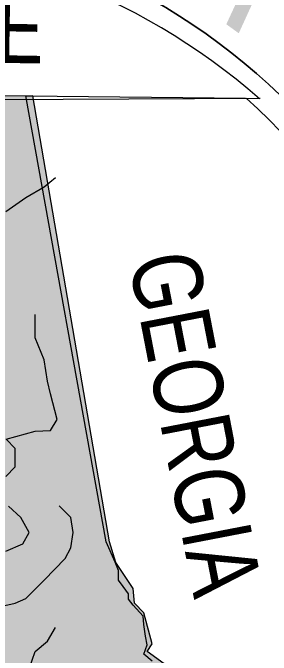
# Model space of a CAD drawing. Extents: x -524 to 1472, y -357 to 353.
# Drawn here: x 197.51 to 201.4, y -247.93 to -238.25 of the extents above; entities that cross this region are included whole.
import ezdxf
from ezdxf.enums import TextEntityAlignment as Align

# ---------------------------------------------------------------- set-up
doc = ezdxf.new("R2010")
doc.units = 0
doc.header["$LTSCALE"] = 2.5
doc.layers.add('57', color=7, linetype='Continuous', lineweight=25)
doc.layers.add('58', color=7, linetype='Continuous', lineweight=25)

msp = doc.modelspace()

# ---------------------------------------------------------------- hatches: boundary and pattern name
at = {"layer": '58'}
msp.add_hatch(color=256, dxfattribs=at).paths.add_polyline_path([(197.81, -239.503), (190.516, -239.536), (190.544, -239.719), (190.691, -239.764), (189.468, -248.96), (189.409, -249.175), (189.468, -249.339), (189.585, -254.03), (189.909, -254.03), (190.148, -253.929), (190.101, -254.219), (190.245, -254.241), (190.332, -254.144), (190.46, -254.114), (190.405, -253.788), (190.516, -253.606), (190.544, -253.488), (190.516, -253.35), (190.667, -253.257), (190.691, -253.005), (190.667, -252.876), (190.598, -252.806), (190.855, -252.704), (190.947, -253.005), (190.993, -253.257), (190.944, -253.488), (190.877, -253.744), (191.097, -253.929), (191.282, -254.144), (191.375, -254.219), (191.214, -254.358), (190.855, -254.287), (190.589, -254.287), (190.589, -254.389), (190.944, -254.472), (191.43, -254.503), (191.993, -254.467), (192.444, -254.219), (192.261, -254.065), (192.615, -253.835), (192.384, -253.512), (192.568, -253.145), (191.901, -252.565), (191.901, -252.161), (192.02, -252.027), (198.982, -252.027), (199.528, -252.022), (199.504, -251.851), (199.386, -251.59), (199.251, -251.405), (199.248, -251.298), (199.317, -251.036), (199.317, -250.806), (199.386, -250.483), (199.317, -250.084), (199.201, -249.831), (199.201, -249.628), (199.097, -249.386), (199.201, -249.175), (199.317, -248.931), (199.317, -248.655), (199.386, -248.423), (199.679, -248.16), (199.788, -248.06), (199.528, -247.876), (199.604, -247.76), (199.481, -247.295), (199.34, -247.148), (199.317, -246.926), (199.056, -246.537), (198.964, -246.222)])

# ---------------------------------------------------------------- linework, layer by layer
at = {"layer": '57'}
for points in [[(197.402, -241.243), (197.703, -241.035), (197.98, -240.871), (198.151, -240.735)], [(197.402, -245.241), (197.54, -245.095), (197.54, -244.815), (197.405, -244.677), (197.841, -244.554), (198.073, -244.548), (198.175, -244.38), (198.073, -243.995), (198.028, -243.8), (197.98, -243.481), (197.841, -243.147), (197.843, -242.796)], [(195.28, -250.316), (195.36, -250.259), (195.537, -250.177), (195.649, -249.916), (195.735, -249.637), (195.78, -249.428), (195.961, -249.278), (196.098, -249.175), (196.433, -248.874), (196.621, -248.73), (196.767, -248.555), (197.002, -248.279), (197.141, -247.986), (197.267, -247.644), (197.182, -247.356), (197.29, -247.202), (197.54, -247.148), (197.703, -247.079), (197.98, -246.799), (198.294, -246.475), (198.38, -246.315), (198.417, -246.085), (198.38, -245.856), (198.202, -245.68)], [(197.402, -246.363), (197.656, -246.256), (197.751, -246.085), (197.626, -245.856), (197.442, -245.685)], [(197.751, -248.136), (197.841, -247.876), (198.028, -247.721), (198.151, -247.516)]]:
    msp.add_lwpolyline(points, dxfattribs=at)
at = {"layer": '57', "lineweight": 35}
for radius in [13.0001, 12.6579, 10.0514]:
    msp.add_circle((194.599, -246.767), radius, dxfattribs=at)
at = {"layer": '58'}
for p, q in [((188.129, -239.613), (201.234, -239.536)), ((197.703, -239.503), (201.011, -239.536))]:
    msp.add_line(p, q, dxfattribs=at)
for points in [[(199.788, -248.06), (199.528, -247.876), (199.604, -247.76), (199.481, -247.295), (199.34, -247.148), (199.317, -246.926), (199.056, -246.537), (198.964, -246.222), (197.81, -239.503), (190.516, -239.536)], [(199.604, -248.022), (199.481, -247.917), (199.528, -247.778), (199.504, -247.644), (199.481, -247.469), (199.471, -247.346), (199.317, -247.179), (199.248, -247.086), (199.248, -247.009), (199.166, -246.895), (199.097, -246.799), (199.097, -246.653), (199.05, -246.532), (198.913, -246.222), (197.703, -239.503)]]:
    msp.add_lwpolyline(points, dxfattribs=at)
for centre, radius, start, end in [((194.755, -246.937), 9.8203, 48.79562, 131.85266), ((194.515, -246.782), 9.7369, 322.05038, 48.08601)]:
    msp.add_arc(centre, radius, start, end, dxfattribs=at)

# ---------------------------------------------------------------- texts
at = {"layer": '57', "width": 0.55}
msp.add_text('A', height=3.309, rotation=323.989, dxfattribs=at).set_placement((200.257, -238.085), align=Align.CENTER)
at = {"layer": '58'}
for s, height, rotation, width, p in [('TENNESSEE', 1.037, 359.041, 0.75, (191.662, -238.91)), ('GEORGIA', 1.047, 280.93, 0.8, (199.248, -241.971))]:
    msp.add_text(s, height=height, rotation=rotation, dxfattribs=dict(at, width=width)).set_placement(p)

doc.saveas('drawing.dxf')
